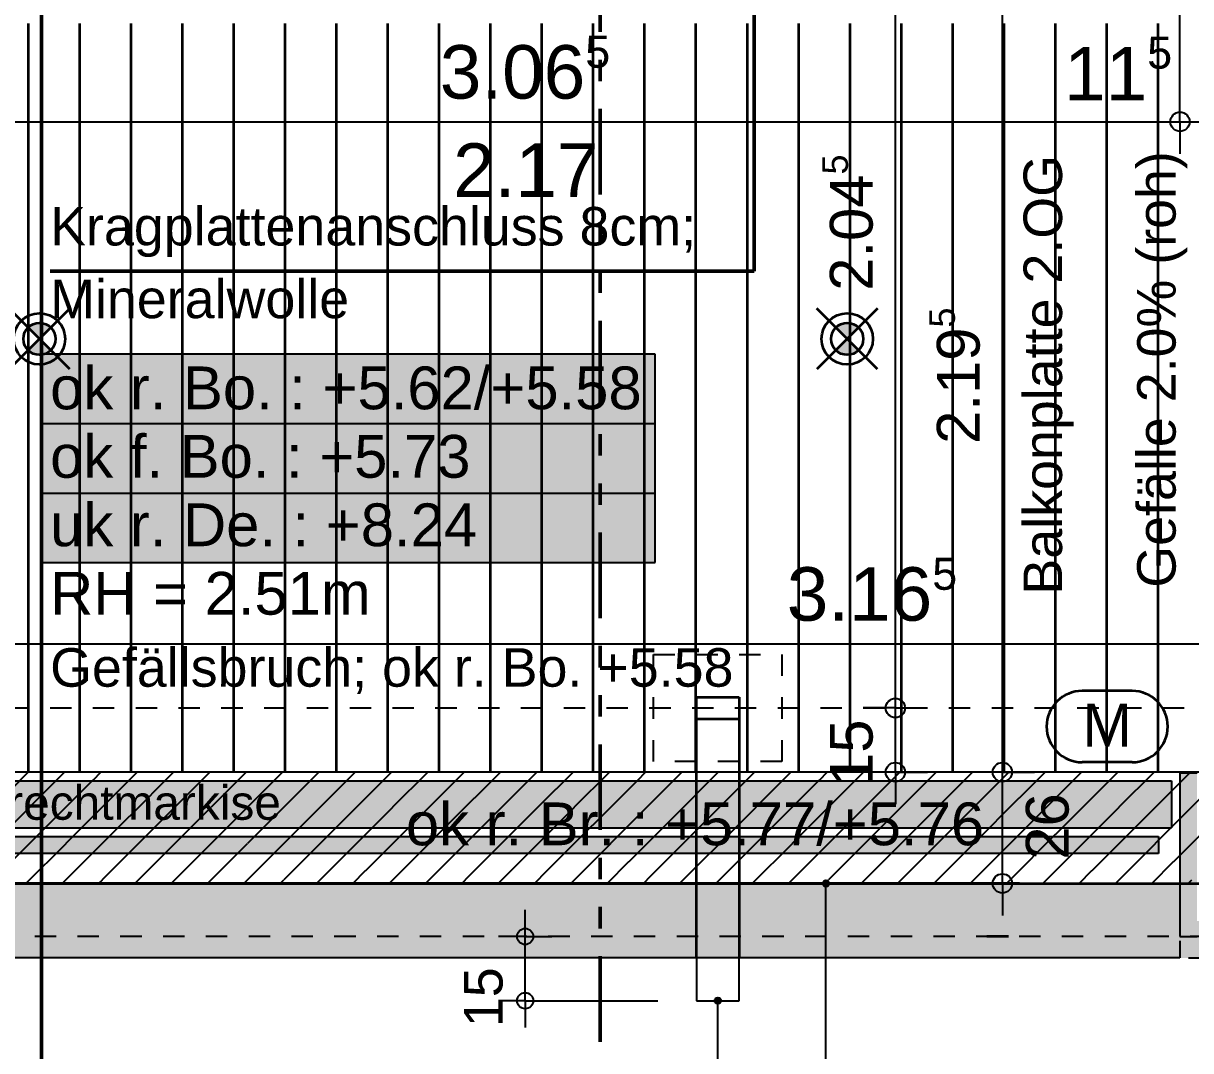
# Model space of a CAD drawing. Header units: centimetres. Extents: x 0.3 to 84.3, y 0.3 to 59.7.
# Drawn here: x 39.33 to 44.79, y 10.26 to 15.06 of the extents above; entities that cross this region are included whole.
import ezdxf

# ---------------------------------------------------------------- set-up
doc = ezdxf.new("R2010")
doc.units = ezdxf.units.CM
for name, pattern in [('AUSGEZOGEN', [0]), ('KURZGESTRICHELT', [0.25, 0.15, -0.1]), ('LINIE_17', [0.05, 0, -0.05]), ('LINIE_23', [0.79, 0.4, -0.13, 0, -0.13, 0, -0.13]), ('PHANTOM', [63.5, 31.75, -6.35, 6.35, -6.35, 6.35, -6.35]), ('PUNKT', [6.35, 0, -6.35]), ('RAND', [44.45, 12.7, -6.35, 12.7, -6.35, 0, -6.35]), ('STRICHPUNKT', [25.4, 12.7, -6.35, 0, -6.35]), ('VERDECKT', [9.525, 6.35, -3.175])]:
    doc.linetypes.add(name, pattern=pattern)
for name, color, linetype, lineweight in [('Allgemein', 7, 'AUSGEZOGEN', 35), ('Ausbau Raeume', 7, 'AUSGEZOGEN', 35), ('Bauachsen grob', 7, 'RAND', 25), ('Beton Ansicht', 7, 'AUSGEZOGEN', 25), ('Beton verdeckt vorne', 7, 'KURZGESTRICHELT', 25), ('Bodenplatte', 7, 'AUSGEZOGEN', 35), ('Decke', 7, 'AUSGEZOGEN', 35), ('Detailmasse', 7, 'AUSGEZOGEN', 25), ('Dichtung', 240, 'AUSGEZOGEN', 25), ('Entwaesserungsb._ Retentionb', 251, 'AUSGEZOGEN', 50), ('Holz Fassadenverkleidung', 7, 'AUSGEZOGEN', 35), ('Holzgelaender', 7, 'AUSGEZOGEN', 50), ('Konstruktion oben', 7, 'VERDECKT', 25), ('Rolladen', 7, 'AUSGEZOGEN', 25), ('Schnittbegrenzung', 7, 'AUSGEZOGEN', 25), ('Spengler', 7, 'AUSGEZOGEN', 35), ('Text Decke', 7, 'AUSGEZOGEN', 50), ('Text Koten', 7, 'AUSGEZOGEN', 50), ('Text Werkplan Ausfuehrung', 7, 'AUSGEZOGEN', 50), ('Vermassung Decke', 180, 'VERDECKT', 50), ('Vorhangbrett', 7, 'AUSGEZOGEN', 25), ('Werkplan- Ausfuehrungsmasse', 7, 'AUSGEZOGEN', 25)]:
    doc.layers.add(name, color=color, linetype=linetype, lineweight=lineweight)
doc.layers.add('Elektro Apparate', color=7, linetype='AUSGEZOGEN', lineweight=35, true_color=0x656565)
doc.layers.add('Elektro Text', color=7, linetype='AUSGEZOGEN', lineweight=35, true_color=0x656565)
doc.styles.add('ARIAL', font='ARIAL.TTF')

msp = doc.modelspace()

# ---------------------------------------------------------------- hatches: boundary and pattern name
at = {"layer": 'Allgemein', "linetype": 'AUSGEZOGEN', "lineweight": 25}
msp.add_hatch(color=32, dxfattribs=at).paths.add_polyline_path([(44.82, 10.796), (44.82, 11.56), (44.74, 11.56), (44.74, 10.796)])
at = {"layer": 'Elektro Apparate', "linetype": 'AUSGEZOGEN', "lineweight": 35}
h = msp.add_hatch(color=40, dxfattribs=at)
h.paths.add_polyline_path([(39.357, 13.536), (39.41, 13.589), (39.463, 13.536), (39.4568, 13.5304), (39.4267, 13.5159), (39.3933, 13.5159), (39.3632, 13.5304)], flags=16)
h.paths.add_polyline_path([(39.463, 13.642), (39.41, 13.589), (39.357, 13.642), (39.3632, 13.6476), (39.3933, 13.6621), (39.4267, 13.6621), (39.4568, 13.6476)], flags=16)
h = msp.add_hatch(color=40, dxfattribs=at)
h.paths.add_polyline_path([(43.132, 13.536), (43.185, 13.589), (43.238, 13.536), (43.2318, 13.5304), (43.2017, 13.5159), (43.1683, 13.5159), (43.1382, 13.5304)], flags=16)
h.paths.add_polyline_path([(43.238, 13.642), (43.185, 13.589), (43.132, 13.642), (43.1382, 13.6476), (43.1683, 13.6621), (43.2017, 13.6621), (43.2318, 13.6476)], flags=16)
at = {"layer": 'Holzgelaender', "linetype": 'RAND', "lineweight": 25, "true_color": 0xe3e3e3}
msp.add_hatch(color=254, dxfattribs=at).paths.add_polyline_path([(44.64, 11.264), (38.71, 11.264), (38.71, 11.184), (44.64, 11.184)])
at = {"layer": 'Rolladen', "linetype": 'AUSGEZOGEN', "lineweight": 25, "true_color": 0xf2edfc}
msp.add_hatch(color=7, dxfattribs=at).paths.add_polyline_path([(38.65, 11.304), (44.7, 11.304), (44.7, 11.524), (38.65, 11.524)])
at = {"layer": 'Spengler', "linetype": 'AUSGEZOGEN', "lineweight": 25, "true_color": 0xfafafa}
for points in [[(38.61, 11.044), (38.61, 10.696), (44.74, 10.696), (44.74, 11.044)], [(44.82, 10.868), (44.82, 10.796), (44.74, 10.796), (44.74, 10.696), (49.64, 10.696), (49.64, 10.796), (49.56, 10.796), (49.56, 10.868)]]:
    msp.add_hatch(color=7, dxfattribs=at).paths.add_polyline_path(points)
at = {"layer": 'Text Koten', "linetype": 'AUSGEZOGEN', "lineweight": 25, "true_color": 0xf1f1f1}
msp.add_hatch(color=7, dxfattribs=at).paths.add_polyline_path([(39.42, 13.5173), (39.42, 12.544), (42.2867, 12.544), (42.2867, 13.5173)])
at = {"layer": 'Text Werkplan Ausfuehrung', "linetype": 'AUSGEZOGEN', "lineweight": 25}
for color, points in [(11, [(43.0707, 11.044), (43.1007, 11.044), (43.0986, 11.0515)]), (11, [(43.0707, 11.044), (43.0986, 11.0515), (43.0728, 11.0515)]), (11, [(43.0728, 11.0365), (43.1007, 11.044), (43.0707, 11.044)]), (11, [(43.0728, 11.0515), (43.0986, 11.0515), (43.0932, 11.0569)]), (11, [(43.0728, 11.0515), (43.0932, 11.0569), (43.0782, 11.0569)]), (11, [(43.0728, 11.0365), (43.0986, 11.0365), (43.1007, 11.044)]), (11, [(43.0782, 11.0311), (43.0986, 11.0365), (43.0728, 11.0365)]), (11, [(43.0782, 11.0569), (43.0932, 11.0569), (43.0857, 11.059)]), (11, [(43.0782, 11.0311), (43.0932, 11.0311), (43.0986, 11.0365)]), (11, [(43.0932, 11.0311), (43.0782, 11.0311), (43.0857, 11.029)]), (240, [(42.565, 10.496), (42.595, 10.496), (42.5929, 10.5035)]), (240, [(42.565, 10.496), (42.5929, 10.5035), (42.5671, 10.5035)]), (240, [(42.5671, 10.4885), (42.595, 10.496), (42.565, 10.496)]), (240, [(42.5671, 10.5035), (42.5929, 10.5035), (42.5875, 10.5089)]), (240, [(42.5671, 10.5035), (42.5875, 10.5089), (42.5725, 10.5089)]), (240, [(42.5671, 10.4885), (42.5929, 10.4885), (42.595, 10.496)]), (240, [(42.5725, 10.4831), (42.5929, 10.4885), (42.5671, 10.4885)]), (240, [(42.5725, 10.5089), (42.5875, 10.5089), (42.58, 10.511)]), (240, [(42.5725, 10.4831), (42.5875, 10.4831), (42.5929, 10.4885)]), (240, [(42.5875, 10.4831), (42.5725, 10.4831), (42.58, 10.481)])]:
    msp.add_hatch(color=color, dxfattribs=at).paths.add_polyline_path(points)

# ---------------------------------------------------------------- linework, layer by layer
at = {"layer": 'Allgemein', "color": 7, "linetype": 'AUSGEZOGEN', "lineweight": 25}
for p, q in [((44.82, 11.56), (44.74, 11.56)), ((44.74, 11.56), (44.74, 11.444)), ((44.74, 11.444), (44.74, 10.796)), ((44.74, 10.796), (44.82, 10.796))]:
    msp.add_line(p, q, dxfattribs=at)
at = {"layer": 'Ausbau Raeume', "color": 254, "linetype": 'AUSGEZOGEN', "lineweight": 35}
for p, q in [((39.3582, 14.3446), (39.3582, 15.0632)), ((39.5982, 14.3446), (39.5982, 15.0632)), ((39.8382, 14.3446), (39.8382, 15.0632)), ((40.0782, 14.3446), (40.0782, 15.0632)), ((40.3182, 14.3446), (40.3182, 15.0632)), ((40.5582, 14.3446), (40.5582, 15.0632)), ((40.7982, 14.3446), (40.7982, 15.0632)), ((41.0382, 14.3446), (41.0382, 15.0632)), ((41.2782, 14.3446), (41.2782, 15.0632)), ((41.5182, 14.3446), (41.5182, 15.0632)), ((41.7582, 14.3446), (41.7582, 15.0632)), ((41.9982, 14.3446), (41.9982, 15.0632)), ((42.2382, 14.3446), (42.2382, 15.0632)), ((42.4782, 14.3446), (42.4782, 15.0632)), ((42.7182, 14.3446), (42.7182, 15.0632)), ((42.9582, 14.3446), (42.9582, 15.0632)), ((43.1982, 14.3446), (43.1982, 15.0632)), ((43.4382, 14.3446), (43.4382, 15.0632)), ((43.6782, 14.3446), (43.6782, 15.0632)), ((43.9182, 14.3446), (43.9182, 15.0632)), ((44.1582, 14.3446), (44.1582, 15.0632)), ((44.3982, 14.3446), (44.3982, 15.0632)), ((44.6382, 14.3446), (44.6382, 15.0632)), ((39.3582, 13.6246), (39.3582, 14.3432)), ((39.5982, 13.6246), (39.5982, 14.3432)), ((39.8382, 13.6246), (39.8382, 14.3432)), ((40.0782, 13.6246), (40.0782, 14.3432)), ((40.3182, 13.6246), (40.3182, 14.3432)), ((40.5582, 13.6246), (40.5582, 14.3432)), ((40.7982, 13.6246), (40.7982, 14.3432)), ((41.0382, 13.6246), (41.0382, 14.3432)), ((41.2782, 13.6246), (41.2782, 14.3432)), ((41.5182, 13.6246), (41.5182, 14.3432)), ((41.7582, 13.6246), (41.7582, 14.3432)), ((41.9982, 13.6246), (41.9982, 14.3432)), ((42.2382, 13.6246), (42.2382, 14.3432)), ((42.4782, 13.6246), (42.4782, 14.3432)), ((42.7182, 13.6246), (42.7182, 14.3432)), ((42.9582, 13.6246), (42.9582, 14.3432)), ((43.1982, 13.6246), (43.1982, 14.3432)), ((43.4382, 13.6246), (43.4382, 14.3432)), ((43.6782, 13.6246), (43.6782, 14.3432)), ((43.9182, 13.6246), (43.9182, 14.3432)), ((44.1582, 13.6246), (44.1582, 14.3432)), ((44.3982, 13.6246), (44.3982, 14.3432)), ((44.6382, 13.6246), (44.6382, 14.3432)), ((39.3582, 12.9046), (39.3582, 13.6232)), ((39.5982, 12.9046), (39.5982, 13.6232)), ((39.8382, 12.9046), (39.8382, 13.6232)), ((40.0782, 12.9046), (40.0782, 13.6232)), ((40.3182, 12.9046), (40.3182, 13.6232)), ((40.5582, 12.9046), (40.5582, 13.6232)), ((40.7982, 12.9046), (40.7982, 13.6232)), ((41.0382, 12.9046), (41.0382, 13.6232)), ((41.2782, 12.9046), (41.2782, 13.6232)), ((41.5182, 12.9046), (41.5182, 13.6232)), ((41.7582, 12.9046), (41.7582, 13.6232)), ((41.9982, 12.9046), (41.9982, 13.6232)), ((42.2382, 12.9046), (42.2382, 13.6232)), ((42.4782, 12.9046), (42.4782, 13.6232)), ((42.7182, 12.9046), (42.7182, 13.6232)), ((42.9582, 12.9046), (42.9582, 13.6232)), ((43.1982, 12.9046), (43.1982, 13.6232)), ((43.4382, 12.9046), (43.4382, 13.6232)), ((43.6782, 12.9046), (43.6782, 13.6232)), ((43.9182, 12.9046), (43.9182, 13.6232)), ((44.1582, 12.9046), (44.1582, 13.6232)), ((44.3982, 12.9046), (44.3982, 13.6232)), ((44.6382, 12.9046), (44.6382, 13.6232)), ((39.3582, 12.1846), (39.3582, 12.9032)), ((39.5982, 12.1846), (39.5982, 12.9032)), ((39.8382, 12.1846), (39.8382, 12.9032)), ((40.0782, 12.1846), (40.0782, 12.9032)), ((40.3182, 12.1846), (40.3182, 12.9032)), ((40.5582, 12.1846), (40.5582, 12.9032)), ((40.7982, 12.1846), (40.7982, 12.9032)), ((41.0382, 12.1846), (41.0382, 12.9032)), ((41.2782, 12.1846), (41.2782, 12.9032)), ((41.5182, 12.1846), (41.5182, 12.9032)), ((41.7582, 12.1846), (41.7582, 12.9032)), ((41.9982, 12.1846), (41.9982, 12.9032)), ((42.2382, 12.1846), (42.2382, 12.9032)), ((42.4782, 12.1846), (42.4782, 12.9032)), ((42.7182, 12.1846), (42.7182, 12.9032)), ((42.9582, 12.1846), (42.9582, 12.9032)), ((43.1982, 12.1846), (43.1982, 12.9032)), ((43.4382, 12.1846), (43.4382, 12.9032)), ((43.6782, 12.1846), (43.6782, 12.9032)), ((43.9182, 12.1846), (43.9182, 12.9032)), ((44.1582, 12.1846), (44.1582, 12.9032)), ((44.3982, 12.1846), (44.3982, 12.9032)), ((44.6382, 12.1846), (44.6382, 12.9032)), ((39.3582, 11.564), (39.3582, 12.1832)), ((39.5982, 11.564), (39.5982, 12.1832)), ((39.8382, 11.564), (39.8382, 12.1832)), ((40.0782, 11.564), (40.0782, 12.1832)), ((40.3182, 11.564), (40.3182, 12.1832)), ((40.5582, 11.564), (40.5582, 12.1832)), ((40.7982, 11.564), (40.7982, 12.1832)), ((41.0382, 11.564), (41.0382, 12.1832)), ((41.2782, 11.564), (41.2782, 12.1832)), ((41.5182, 11.564), (41.5182, 12.1832)), ((41.7582, 11.564), (41.7582, 12.1832)), ((41.9982, 11.564), (41.9982, 12.1832)), ((42.2382, 11.564), (42.2382, 12.1832)), ((42.4782, 11.564), (42.4782, 12.1832)), ((42.7182, 11.564), (42.7182, 12.1832)), ((42.9582, 11.564), (42.9582, 12.1832)), ((43.1982, 11.564), (43.1982, 12.1832)), ((43.4382, 11.564), (43.4382, 12.1832)), ((43.6782, 11.564), (43.6782, 12.1832)), ((43.9182, 11.564), (43.9182, 12.1832)), ((44.1582, 11.564), (44.1582, 12.1832)), ((44.3982, 11.564), (44.3982, 12.1832)), ((44.6382, 11.564), (44.6382, 12.1832))]:
    msp.add_line(p, q, dxfattribs=at)
at = {"layer": 'Bauachsen grob', "color": 32, "linetype": 'LINIE_23', "lineweight": 50, "true_color": 0xc36e14}
msp.add_line((42.03, 1.394), (42.03, 57.974), dxfattribs=at)
at = {"layer": 'Beton Ansicht', "color": 7, "linetype": 'AUSGEZOGEN', "lineweight": 25}
msp.add_line((44.84, 11.564), (38.51, 11.564), dxfattribs=at)
at = {"layer": 'Beton verdeckt vorne', "color": 7, "linetype": 'VERDECKT', "lineweight": 25}
msp.add_line((44.84, 11.044), (38.51, 11.044), dxfattribs=at)
at = {"layer": 'Bodenplatte', "color": 92, "linetype": 'VERDECKT', "lineweight": 35, "true_color": 0x00c600}
msp.add_line((63.04, 11.044), (31.34, 11.044), dxfattribs=at)
at = {"layer": 'Decke', "color": 92, "linetype": 'PHANTOM', "lineweight": 35, "true_color": 0x00c600}
msp.add_line((31.34, 11.044), (63.04, 11.044), dxfattribs=at)
at = {"layer": 'Detailmasse', "color": 253, "linetype": 'AUSGEZOGEN', "lineweight": 25, "true_color": 0xa0a0a0}
for p, q in [((43.41, 11.864), (43.41, 15.954)), ((43.41, 11.864), (43.26, 11.864)), ((43.41, 11.864), (43.56, 11.864)), ((43.41, 11.864), (43.41, 11.864)), ((43.41, 11.564), (43.41, 11.864)), ((43.41, 11.564), (43.26, 11.564)), ((43.41, 11.564), (43.56, 11.564)), ((43.41, 11.564), (43.41, 11.564)), ((43.41, 11.564), (43.41, 11.414))]:
    msp.add_line(p, q, dxfattribs=at)
at = {"layer": 'Detailmasse', "color": 240, "linetype": 'AUSGEZOGEN', "lineweight": 25}
for p, q in [((41.68, 10.796), (41.68, 10.921)), ((41.68, 10.796), (41.555, 10.796)), ((41.68, 10.796), (41.805, 10.796)), ((41.68, 10.796), (41.68, 10.796)), ((41.68, 10.496), (41.68, 10.796)), ((41.68, 10.496), (41.555, 10.496)), ((41.68, 10.496), (41.805, 10.496)), ((41.68, 10.496), (42.3, 10.496)), ((41.68, 10.496), (41.68, 10.371))]:
    msp.add_line(p, q, dxfattribs=at)
msp.add_lwpolyline([(42.58, 8.784), (42.58, 8.854), (42.58, 8.854), (42.58, 8.854), (42.58, 8.854), (42.58, 8.854), (42.58, 8.854), (42.58, 10.384)], dxfattribs=at)
at = {"layer": 'Detailmasse', "color": 253, "linetype": 'AUSGEZOGEN', "lineweight": 25, "true_color": 0xa0a0a0}
for centre in [(43.41, 11.864), (43.41, 11.564)]:
    msp.add_circle(centre, 0.045, dxfattribs=at)
at = {"layer": 'Detailmasse', "color": 240, "linetype": 'AUSGEZOGEN', "lineweight": 25}
for centre in [(41.68, 10.796), (41.68, 10.496)]:
    msp.add_circle(centre, 0.0375, dxfattribs=at)
at = {"layer": 'Dichtung', "color": 21, "linetype": 'AUSGEZOGEN', "lineweight": 25, "true_color": 0xffa8a8}
for p, q in [((39.2803, 11.4862), (39.358, 11.564)), ((39.3651, 11.4014), (39.5278, 11.564)), ((39.45, 11.3165), (39.6617, 11.5282)), ((39.6621, 11.5287), (39.6975, 11.564)), ((39.747, 11.4438), (39.8672, 11.564)), ((39.8318, 11.359), (40.0369, 11.564)), ((40.1288, 11.4862), (40.2066, 11.564)), ((40.2137, 11.4014), (40.3763, 11.564)), ((40.2985, 11.3165), (40.5102, 11.5282)), ((40.5106, 11.5287), (40.546, 11.564)), ((40.5955, 11.4438), (40.7157, 11.564)), ((40.6804, 11.359), (40.8854, 11.564)), ((40.9773, 11.4862), (41.0551, 11.564)), ((41.0622, 11.4014), (41.2248, 11.564)), ((41.147, 11.3165), (41.3588, 11.5282)), ((41.3592, 11.5287), (41.3945, 11.564)), ((41.444, 11.4438), (41.5642, 11.564)), ((41.5289, 11.359), (41.7339, 11.564)), ((41.8259, 11.4862), (41.9036, 11.564)), ((41.9107, 11.4014), (42.0733, 11.564)), ((41.9956, 11.3165), (42.2073, 11.5282)), ((42.2077, 11.5287), (42.243, 11.564)), ((42.2926, 11.4438), (42.4127, 11.564)), ((42.3774, 11.359), (42.5825, 11.564)), ((42.6744, 11.4862), (42.7522, 11.564)), ((42.7592, 11.4014), (42.9219, 11.564)), ((42.8441, 11.3165), (43.0558, 11.5282)), ((43.0562, 11.5287), (43.0916, 11.564)), ((43.1411, 11.4438), (43.2613, 11.564)), ((43.2259, 11.359), (43.431, 11.564)), ((43.5229, 11.4862), (43.6007, 11.564)), ((43.6078, 11.4014), (43.7704, 11.564)), ((43.6926, 11.3165), (43.9043, 11.5282)), ((43.9048, 11.5287), (43.9401, 11.564)), ((43.9896, 11.4438), (44.1098, 11.564)), ((44.0745, 11.359), (44.2795, 11.564)), ((44.3715, 11.4862), (44.4492, 11.564)), ((44.4563, 11.4014), (44.6189, 11.564)), ((44.5412, 11.3165), (44.7529, 11.5282)), ((44.7533, 11.5287), (44.7886, 11.564)), ((39.9167, 11.2741), (40.1284, 11.4858)), ((40.7652, 11.2741), (40.9769, 11.4858)), ((41.6137, 11.2741), (41.8254, 11.4858)), ((42.4623, 11.2741), (42.674, 11.4858)), ((43.3108, 11.2741), (43.5225, 11.4858)), ((44.1593, 11.2741), (44.371, 11.4858)), ((39.153, 11.1893), (39.3647, 11.401)), ((39.5348, 11.2317), (39.7465, 11.4434)), ((40.0015, 11.1893), (40.2132, 11.401)), ((40.3834, 11.2317), (40.5951, 11.4434)), ((40.8501, 11.1893), (41.0618, 11.401)), ((41.2319, 11.2317), (41.4436, 11.4434)), ((41.6986, 11.1893), (41.9103, 11.401)), ((42.0804, 11.2317), (42.2921, 11.4434)), ((42.5471, 11.1893), (42.7588, 11.401)), ((42.929, 11.2317), (43.1407, 11.4434)), ((43.3956, 11.1893), (43.6074, 11.401)), ((43.7775, 11.2317), (43.9892, 11.4434)), ((44.2442, 11.1893), (44.4559, 11.401)), ((44.626, 11.2317), (44.8377, 11.4434)), ((39.6197, 11.1468), (39.8314, 11.3585)), ((40.4682, 11.1468), (40.6799, 11.3585)), ((41.3168, 11.1468), (41.5285, 11.3585)), ((42.1653, 11.1468), (42.377, 11.3585)), ((43.0138, 11.1468), (43.2255, 11.3585)), ((43.8623, 11.1468), (44.074, 11.3585)), ((39.2379, 11.1044), (39.4496, 11.3161)), ((40.0864, 11.1044), (40.2981, 11.3161)), ((40.9349, 11.1044), (41.1466, 11.3161)), ((41.7834, 11.1044), (41.9951, 11.3161)), ((42.632, 11.1044), (42.8437, 11.3161)), ((43.4805, 11.1044), (43.6922, 11.3161)), ((44.329, 11.1044), (44.5407, 11.3161)), ((39.7045, 11.062), (39.9163, 11.2737)), ((40.5531, 11.062), (40.7648, 11.2737)), ((41.4016, 11.062), (41.6133, 11.2737)), ((42.2501, 11.062), (42.4618, 11.2737)), ((43.0987, 11.062), (43.3104, 11.2737)), ((43.9472, 11.062), (44.1589, 11.2737)), ((44.7109, 11.1468), (44.84, 11.276)), ((39.3472, 11.044), (39.5344, 11.2313)), ((39.8563, 11.044), (40.0011, 11.1888)), ((40.1957, 11.044), (40.3829, 11.2313)), ((40.7048, 11.044), (40.8496, 11.1888)), ((41.0442, 11.044), (41.2315, 11.2313)), ((41.5533, 11.044), (41.6982, 11.1888)), ((41.8927, 11.044), (42.08, 11.2313)), ((42.4019, 11.044), (42.5467, 11.1888)), ((42.7413, 11.044), (42.9285, 11.2313)), ((43.2504, 11.044), (43.3952, 11.1888)), ((43.5898, 11.044), (43.7771, 11.2313)), ((44.0989, 11.044), (44.2437, 11.1888)), ((44.4383, 11.044), (44.6256, 11.2313)), ((39.5169, 11.044), (39.6193, 11.1464)), ((40.3654, 11.044), (40.4678, 11.1464)), ((41.2139, 11.044), (41.3163, 11.1464)), ((42.0625, 11.044), (42.1649, 11.1464)), ((42.911, 11.044), (43.0134, 11.1464)), ((43.7595, 11.044), (43.8619, 11.1464)), ((44.608, 11.044), (44.7104, 11.1464)), ((40.026, 11.044), (40.086, 11.104)), ((40.8745, 11.044), (40.9345, 11.104)), ((41.723, 11.044), (41.783, 11.104)), ((42.5716, 11.044), (42.6315, 11.104)), ((43.4201, 11.044), (43.4801, 11.104)), ((44.2686, 11.044), (44.3286, 11.104)), ((39.6866, 11.044), (39.7041, 11.0615)), ((40.5351, 11.044), (40.5527, 11.0615)), ((41.3836, 11.044), (41.4012, 11.0615)), ((42.2322, 11.044), (42.2497, 11.0615)), ((43.0807, 11.044), (43.0982, 11.0615)), ((43.9292, 11.044), (43.9468, 11.0615)), ((44.7777, 11.044), (44.7953, 11.0615))]:
    msp.add_line(p, q, dxfattribs=at)
at = {"layer": 'Elektro Apparate', "color": 40, "linetype": 'AUSGEZOGEN', "lineweight": 35}
for p, q in [((39.5514, 13.7304), (39.2686, 13.4476)), ((39.5514, 13.4476), (39.2686, 13.7304)), ((43.3264, 13.7304), (43.0436, 13.4476)), ((43.3264, 13.4476), (43.0436, 13.7304))]:
    msp.add_line(p, q, dxfattribs=at)
for centre, radius in [((39.41, 13.589), 0.12), ((43.185, 13.589), 0.12), ((39.41, 13.589), 0.075), ((43.185, 13.589), 0.075)]:
    msp.add_circle(centre, radius, dxfattribs=at)
at = {"layer": 'Elektro Text', "color": 40, "linetype": 'AUSGEZOGEN', "lineweight": 35}
for p, q in [((44.5161, 11.944), (44.2833, 11.944)), ((44.5161, 11.6107), (44.2833, 11.6107))]:
    msp.add_line(p, q, dxfattribs=at)
for centre, start, end in [((44.2833, 11.7773), 90, 270), ((44.5161, 11.7773), 270, 90)]:
    msp.add_arc(centre, 0.1667, start, end, dxfattribs=at)
at = {"layer": 'Entwaesserungsb._ Retentionb', "color": 7, "linetype": 'LINIE_17', "lineweight": 25}
msp.add_line((31.86, 11.864), (46.96, 11.864), dxfattribs=at)
at = {"layer": 'Holz Fassadenverkleidung', "color": 7, "linetype": 'LINIE_17', "lineweight": 25}
msp.add_line((63.288, 10.796), (31.092, 10.796), dxfattribs=at)
at = {"layer": 'Holzgelaender', "color": 7, "linetype": 'AUSGEZOGEN', "lineweight": 25}
for p, q in [((38.71, 11.264), (44.64, 11.264)), ((44.64, 11.264), (44.64, 11.184)), ((44.64, 11.184), (38.71, 11.184))]:
    msp.add_line(p, q, dxfattribs=at)
at = {"layer": 'Konstruktion oben', "color": 7, "linetype": 'PUNKT', "lineweight": 35}
for p, q in [((38.61, 11.092), (44.74, 11.092)), ((63.288, 10.796), (31.092, 10.796))]:
    msp.add_line(p, q, dxfattribs=at)
at = {"layer": 'Rolladen', "color": 202, "linetype": 'PHANTOM', "lineweight": 25}
for p, q in [((38.65, 11.524), (44.7, 11.524)), ((44.7, 11.524), (44.7, 11.304)), ((38.65, 11.304), (44.7, 11.304))]:
    msp.add_line(p, q, dxfattribs=at)
at = {"layer": 'Schnittbegrenzung', "color": 14, "linetype": 'STRICHPUNKT', "lineweight": 50, "true_color": 0xb20000}
msp.add_line((39.42, 22.214), (39.42, 1.034), dxfattribs=at)
at = {"layer": 'Spengler', "color": 240, "linetype": 'LINIE_17', "lineweight": 25}
for p, q in [((42.28, 12.114), (42.88, 12.114)), ((42.28, 11.614), (42.28, 12.114)), ((42.88, 12.114), (42.88, 11.614)), ((42.88, 11.614), (42.28, 11.614))]:
    msp.add_line(p, q, dxfattribs=at)
at = {"layer": 'Spengler', "color": 240, "linetype": 'VERDECKT', "lineweight": 35}
for p, q in [((42.48, 11.914), (42.68, 11.914)), ((42.48, 10.696), (42.48, 11.914)), ((42.68, 11.914), (42.68, 10.696)), ((42.48, 11.814), (42.68, 11.814))]:
    msp.add_line(p, q, dxfattribs=at)
at = {"layer": 'Spengler', "color": 7, "linetype": 'AUSGEZOGEN', "lineweight": 25}
for p, q in [((44.74, 11.504), (44.74, 11.424)), ((44.74, 11.504), (44.74, 11.424)), ((44.74, 11.044), (38.61, 11.044)), ((44.74, 10.776), (44.74, 10.696)), ((44.74, 10.696), (38.61, 10.696)), ((44.78, 10.696), (49.6, 10.696))]:
    msp.add_line(p, q, dxfattribs=at)
at = {"layer": 'Spengler', "color": 240, "linetype": 'AUSGEZOGEN', "lineweight": 25}
for p, q in [((42.48, 10.696), (42.48, 10.496)), ((42.68, 10.496), (42.68, 10.696)), ((42.48, 10.496), (42.68, 10.496))]:
    msp.add_line(p, q, dxfattribs=at)
at = {"layer": 'Text Decke', "color": 92, "linetype": 'AUSGEZOGEN', "lineweight": 50, "true_color": 0x00c600}
for p, q in [((42.7503, 13.9053), (42.7503, 16.034)), ((39.46, 13.9053), (42.7503, 13.9053))]:
    msp.add_line(p, q, dxfattribs=at)
at = {"layer": 'Text Koten', "color": 7, "linetype": 'AUSGEZOGEN', "lineweight": 25}
for p, q in [((39.42, 13.5173), (39.42, 12.544)), ((42.2867, 13.5173), (39.42, 13.5173)), ((42.2867, 12.544), (42.2867, 13.5173)), ((39.42, 13.1929), (42.2867, 13.1929)), ((39.42, 12.8684), (42.2867, 12.8684)), ((39.42, 12.544), (42.2867, 12.544))]:
    msp.add_line(p, q, dxfattribs=at)
at = {"layer": 'Text Werkplan Ausfuehrung', "color": 11, "linetype": 'AUSGEZOGEN', "lineweight": 25, "true_color": 0xff8c8c}
for p, q in [((43.0707, 11.044), (43.0707, 11.044)), ((43.0857, 11.059), (43.0857, 11.059)), ((43.0857, 9.2353), (43.0857, 11.044)), ((43.0857, 11.029), (43.0857, 11.029)), ((43.1007, 11.044), (43.1007, 11.044))]:
    msp.add_line(p, q, dxfattribs=at)
at = {"layer": 'Text Werkplan Ausfuehrung', "color": 240, "linetype": 'AUSGEZOGEN', "lineweight": 25}
for p, q in [((42.565, 10.496), (42.565, 10.496)), ((42.58, 10.511), (42.58, 10.511)), ((42.58, 9.9433), (42.58, 10.496)), ((42.58, 10.481), (42.58, 10.481)), ((42.595, 10.496), (42.595, 10.496))]:
    msp.add_line(p, q, dxfattribs=at)
at = {"layer": 'Text Werkplan Ausfuehrung', "color": 11, "linetype": 'AUSGEZOGEN', "lineweight": 25, "true_color": 0xff8c8c}
msp.add_circle((43.0857, 11.044), 0.015, dxfattribs=at)
at = {"layer": 'Text Werkplan Ausfuehrung', "color": 240, "linetype": 'AUSGEZOGEN', "lineweight": 25}
msp.add_circle((42.58, 10.496), 0.015, dxfattribs=at)
at = {"layer": 'Vermassung Decke', "color": 92, "linetype": 'AUSGEZOGEN', "lineweight": 25, "true_color": 0x00c600}
for p, q in [((43.91, 11.564), (43.76, 11.564)), ((43.91, 11.564), (44.06, 11.564)), ((43.91, 11.564), (43.91, 11.564)), ((43.91, 11.044), (43.91, 11.564)), ((43.91, 11.044), (43.76, 11.044)), ((43.91, 11.044), (44.06, 11.044)), ((43.91, 11.044), (43.91, 11.044)), ((43.91, 11.044), (43.91, 10.894))]:
    msp.add_line(p, q, dxfattribs=at)
msp.add_lwpolyline([(43.91, 11.564), (43.91, 12.5943), (43.91, 12.5943), (43.91, 14.9759), (43.91, 14.9759), (43.91, 15.954)], dxfattribs=at)
for centre in [(43.91, 11.564), (43.91, 11.044)]:
    msp.add_circle(centre, 0.045, dxfattribs=at)
at = {"layer": 'Werkplan- Ausfuehrungsmasse', "color": 7, "linetype": 'AUSGEZOGEN', "lineweight": 25}
for p, q in [((44.74, 14.604), (44.74, 14.754)), ((38.61, 14.604), (44.74, 14.604)), ((44.74, 14.604), (44.74, 14.454)), ((44.74, 14.604), (44.97, 14.604)), ((38.51, 12.164), (44.84, 12.164))]:
    msp.add_line(p, q, dxfattribs=at)
msp.add_lwpolyline([(44.74, 14.604), (44.74, 14.6665), (44.74, 14.6665), (44.74, 14.6665), (44.74, 14.6665), (44.74, 14.6665), (44.74, 14.6665), (44.74, 14.6665), (44.74, 14.6665), (44.74, 14.6665), (44.74, 14.6665), (44.74, 14.6665), (44.74, 14.6665), (44.74, 14.6665), (44.74, 14.6665), (44.74, 14.6665), (44.74, 14.6665), (44.74, 14.6665), (44.74, 14.6665), (44.74, 14.675), (44.74, 14.675), (44.74, 14.6762), (44.74, 14.6762), (44.74, 14.6781), (44.74, 14.6781), (44.74, 14.6787), (44.74, 14.6787), (44.74, 14.6812), (44.74, 14.6812), (44.74, 15.314)], dxfattribs=at)
msp.add_circle((44.74, 14.604), 0.045, dxfattribs=at)

# ---------------------------------------------------------------- texts
at = {"layer": 'Detailmasse', "color": 253, "linetype": 'AUSGEZOGEN', "lineweight": 35, "true_color": 0xa0a0a0, "attachment_point": 7, "rotation": 90, "style": 'ARIAL'}
for s, insert, char_height, width in [('5', (43.1899, 14.3576), 0.12, 0.06), ('2.04', (43.3066, 13.8138), 0.2, 0.1), ('15', (43.3066, 11.4994), 0.2, 0.1)]:
    msp.add_mtext(s, dxfattribs=dict(at, insert=insert, char_height=char_height, width=width))
at = {"layer": 'Detailmasse', "color": 240, "linetype": 'AUSGEZOGEN', "lineweight": 35, "insert": (41.5769, 10.3722), "char_height": 0.18, "width": 0.09, "attachment_point": 7, "rotation": 90, "style": 'ARIAL'}
msp.add_mtext('15', dxfattribs=at)
at = {"layer": 'Elektro Text', "color": 40, "linetype": 'AUSGEZOGEN', "lineweight": 35, "insert": (44.2833, 11.684), "char_height": 0.2, "width": 0.1, "attachment_point": 7, "style": 'ARIAL'}
msp.add_mtext('M', dxfattribs=at)
at = {"layer": 'Entwaesserungsb._ Retentionb', "color": 7, "linetype": 'AUSGEZOGEN', "lineweight": 35, "insert": (44.774, 12.4262), "char_height": 0.18, "width": 0.09, "attachment_point": 7, "rotation": 90, "style": 'ARIAL'}
msp.add_mtext('Gefälle\\~2.0%\\~(roh)', dxfattribs=at)
at = {"layer": 'Entwaesserungsb._ Retentionb', "color": 7, "linetype": 'AUSGEZOGEN', "lineweight": 35, "insert": (39.46, 11.93), "char_height": 0.18, "width": 0.09, "attachment_point": 7, "style": 'ARIAL'}
msp.add_mtext('Gefällsbruch;\\~ok\\~r.\\~Bo.\\~+5.58', dxfattribs=at)
at = {"layer": 'Text Decke', "color": 92, "linetype": 'AUSGEZOGEN', "lineweight": 35, "true_color": 0x00c600, "char_height": 0.18, "width": 0.09, "attachment_point": 7, "style": 'ARIAL'}
for s, insert in [('Kragplattenanschluss\\~8cm;', (39.46, 13.9713)), ('Mineralwolle', (39.46, 13.6833))]:
    msp.add_mtext(s, dxfattribs=dict(at, insert=insert))
at = {"layer": 'Text Koten', "color": 7, "linetype": 'AUSGEZOGEN', "lineweight": 35, "char_height": 0.2, "width": 0.1, "attachment_point": 7, "style": 'ARIAL'}
for s, insert in [('ok\\~r.\\~Bo.\\~:\\~+5.62/+5.58', (39.46, 13.2573)), ('ok\\~f.\\~Bo.\\~:\\~+5.73', (39.46, 12.9373)), ('uk\\~r.\\~De.\\~:\\~+8.24', (39.46, 12.6173)), ('RH\\~=\\~2.51m', (39.46, 12.2973)), ('ok\\~r.\\~Br.\\~:\\~+5.77/+5.76', (41.1225, 11.2196))]:
    msp.add_mtext(s, dxfattribs=dict(at, insert=insert))
at = {"layer": 'Vermassung Decke', "color": 92, "linetype": 'AUSGEZOGEN', "lineweight": 35, "true_color": 0x00c600, "attachment_point": 7, "rotation": 90, "style": 'ARIAL'}
for s, insert, char_height, width in [('Balkonplatte\\~2.OG', (44.2432, 12.394), 0.18, 0.09), ('5', (43.6899, 13.6422), 0.12, 0.06), ('2.19', (43.8066, 13.0984), 0.2, 0.1), ('26', (44.2224, 11.155), 0.2, 0.1)]:
    msp.add_mtext(s, dxfattribs=dict(at, insert=insert, char_height=char_height, width=width))
at = {"layer": 'Vorhangbrett', "color": 191, "linetype": 'AUSGEZOGEN', "lineweight": 35, "true_color": 0xbe96ea, "insert": (38.75, 11.3393), "char_height": 0.16, "width": 0.08, "attachment_point": 7, "style": 'ARIAL'}
msp.add_mtext('Senkrechtmarkise', dxfattribs=at)
at = {"layer": 'Werkplan- Ausfuehrungsmasse', "color": 7, "linetype": 'AUSGEZOGEN', "lineweight": 50, "attachment_point": 7, "style": 'ARIAL'}
for s, insert, char_height, width in [('5', (41.9608, 14.8543), 0.15, 0.075), ('5', (44.5868, 14.8498), 0.15, 0.075), ('3.06', (41.2811, 14.7084), 0.25, 0.125), ('11', (44.1984, 14.704), 0.25, 0.125), ('2.17', (41.3431, 14.253), 0.25, 0.125), ('5', (43.5822, 12.4143), 0.15, 0.075), ('3.16', (42.9024, 12.2684), 0.25, 0.125)]:
    msp.add_mtext(s, dxfattribs=dict(at, insert=insert, char_height=char_height, width=width))

doc.saveas('drawing.dxf')
